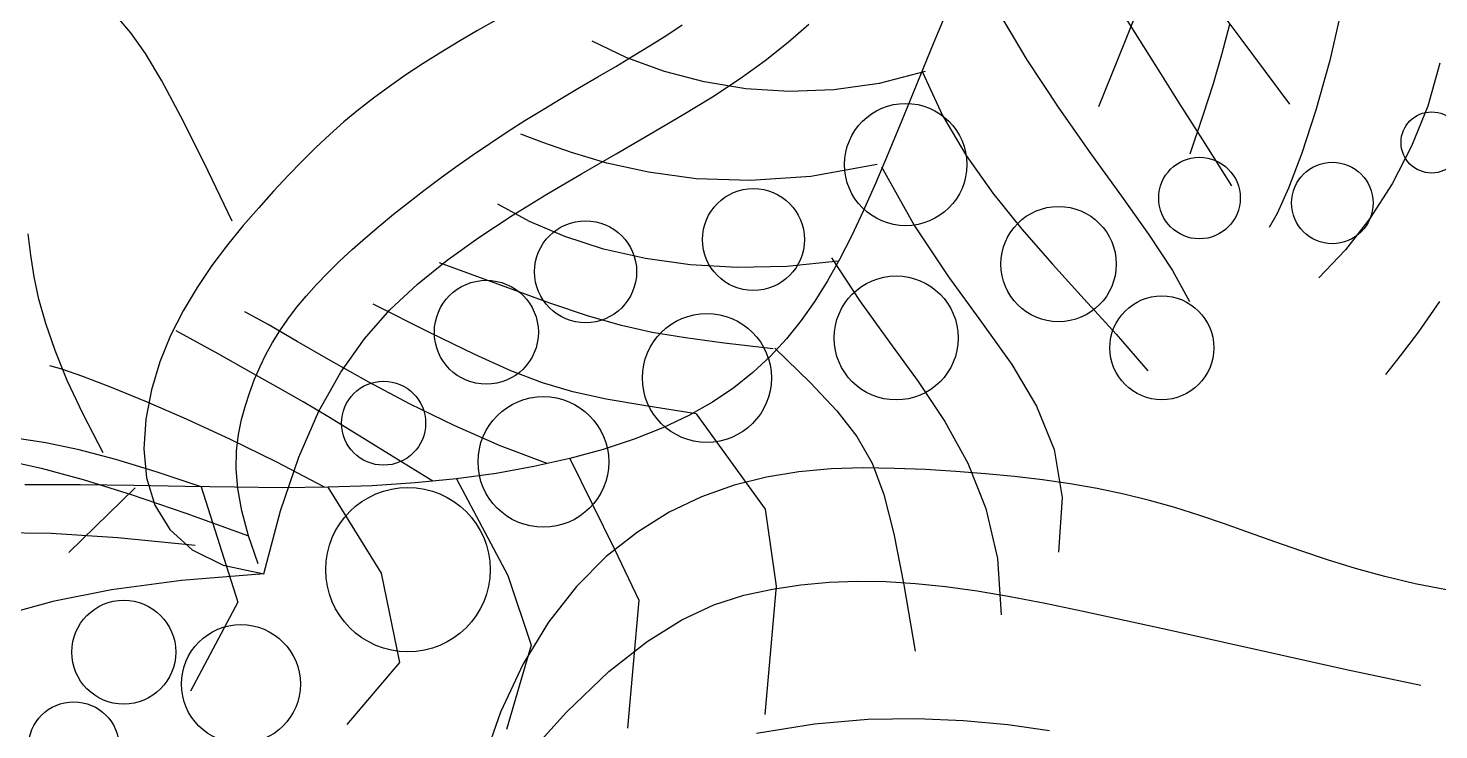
# Model space of a CAD drawing. Header units: millimetres. Extents: x -1030105 to 906887, y -616134 to 1220667.
# Drawn here: x -101563 to -100867, y 519174 to 519520 of the extents above; entities that cross this region are included whole.
import ezdxf

# ---------------------------------------------------------------- set-up
doc = ezdxf.new("R2010")
doc.units = ezdxf.units.MM
doc.header["$MEASUREMENT"] = 0
doc.linetypes.add('DASH', pattern=[0.35, 0.25, -0.1])
doc.linetypes.add('DASHED', pattern=[0.75, 0.5, -0.25])
doc.layers.add('A-Furniture', color=143, linetype='Continuous')
doc.layers.add('A-Tree', color=98, linetype='Continuous')

# ---------------------------------------------------------------- blocks, each defined once
blk = doc.blocks.new('FUR')
at = {"layer": 'A-Furniture', "color": 8, "linetype": 'DASH', "lineweight": 9, "ltscale": 1000, "const_width": 50}
blk.add_lwpolyline([(-33574.116996225, 38198.03701352875), (-3.274180926382542e-10, 38211.88251353393), (0, 0), (-7049.126603505938, -1.164153218269348e-10, -0.3011393681377011), (-23981.73349209089, -18888.11748647457), (-49064.43265007329, -18888.11748647457, -0.06124952190979967), (-52473.9447657284, -15923.13210822688), (-52473.9447657284, -15923.13210822688, -0.127607782766149), (-56769.0085550223, -7888.247632739716), (-57047.06649999994, -6235.426486474578, -0.1924218543560013), (-53256.03130311794, 9916.925028712954), (-55726.52506250713, 11649.12232822133, -0.09220963238652186), (-52805.8425345454, 17542.93784715806, -0.09579334497253111), (-54512.04080293298, 23938.01559452759, -0.1077169431674273), (-53957.97341630229, 28268.68321032356, -0.2285839789093287), (-47025.84992466056, 33492.16687116434, 0.2045490622853214), (-42688.61020563537, 36230.61212708103, 0.1311708844373413), (-42047.51066320275, 38025.4441493589, -0.3035398224954187), (-39524.66233420366, 41042.55836063065, -0.3273425619805889)], format="xyb", close=True, dxfattribs=at)
at = {"layer": 'A-Furniture', "color": 8, "linetype": 'DASH', "ltscale": 50}
blk.add_open_spline([(-56447.03599999993, -6097.049467972713), (-55194.80878073322, -4879.432741814177), (-50278.88373038909, -2284.573604768259), (-42421.47772418463, -5454.796933513135), (-32732.45049999998, -11254.02927138517), (-23301.95049999998, -9202.029271385167), (-18023.95049999998, -504.5292713851668), (-16595.45049999998, 8921.470728614833), (-19600.32320915881, 15918.27845925349), (-21321.18391267408, 18705.60147339047), (-21789.72381129679, 19344.96383619693)], degree=3, knots=[32574.7262056019, 32574.7262056019, 32574.7262056019, 32574.7262056019, 37697.74124470179, 48060.13185932349, 55585.25195803288, 69452.98974218499, 76151.42226405158, 84447.8370469563, 94470.7732435007, 98031.73488863441, 98031.73488863441, 98031.73488863441, 98031.73488863441], dxfattribs=at)
blk = doc.blocks.new('CAY8')
at = {"color": 0, "linetype": 'ByBlock'}
for p, q in [((-236.3685495571899, 177.7164567224263), (-237.1329035832878, 167.7103645220941)), ((-207.9492891230166, 149.3696902261599), (-205.6244228986016, 173.1292075637557)), ((-326.0402289184403, 165.2145424122882), (-315.8745951290311, 159.788249008403)), ((-237.1329035832878, 167.7103645220941), (-238.310196294462, 157.9793826892073)), ((-315.8745951290311, 159.788249008403), (-307.6773341808275, 154.874339168784)), ((-400.4439684549998, 156.8858986028954), (-386.6384441060054, 154.6065946029285)), ((-238.310196294462, 157.9793826892073), (-239.794064720516, 148.5860363743941)), ((-386.6384441060054, 154.6065946029285), (-373.4893896300255, 151.0320395988911)), ((-373.4893896300255, 151.0320395988911), (-361.0809679558206, 146.3136264043951)), ((-307.6773341808275, 154.874339168784), (-301.3711411031236, 150.9722438874687)), ((-361.0809679558206, 146.3136264043951), (-349.4973420130682, 140.6027478327251)), ((-239.794064720516, 148.5860363743941), (-241.4854453062708, 139.5709669323205)), ((-210.1083541678654, 128.3112546407738), (-207.9492891230166, 149.3696902261599)), ((-349.4973420130682, 140.6027478327251), (-338.8226747307908, 134.0507966980167)), ((-241.4854453062708, 139.5709669323205), (-243.3144721545232, 130.8872805300725)), ((-338.8226747307908, 134.0507966980167), (-329.1411290379456, 126.8091658138819)), ((-243.3144721545232, 130.8872805300725), (-245.2185787818435, 122.466199539298)), ((-414.7415354125824, 124.4183533439082), (-397.3437647140945, 122.4695145579699)), ((-212.0859764125034, 109.6537806378929), (-210.1083541678654, 128.3112546407738)), ((-397.3437647140945, 122.4695145579699), (-381.4004546313645, 119.883527767257)), ((-381.4004546313645, 119.883527767257), (-367.456703226866, 116.975298150408)), ((-245.2185787818435, 122.466199539298), (-247.1351987057842, 114.2389463308591)), ((-367.456703226866, 116.975298150408), (-356.0576085637931, 114.0597308886809)), ((-400.8985832363014, 93.93598275101431), (-382.3261971223528, 111.447556904177)), ((-356.0576085637931, 114.0597308886809), (-347.748268704685, 111.4517311611071)), ((-347.748268704685, 111.4517311611071), (-343.0737817123427, 109.4662041477659)), ((-247.1351987057842, 114.2389463308591), (-249.0017654433741, 106.1367432765346)), ((-213.8665142366135, 93.09714804663417), (-212.0859764125034, 109.6537806378929)), ((-249.0017654433741, 106.1367432765346), (-250.7557125121002, 98.09081274672826)), ((-250.7557125121002, 98.09081274672826), (-252.3344734289913, 90.03237711354632)), ((-415.3325933417709, 80.40188424651024), (-400.8985832363014, 93.93598275101431)), ((-368.0686793536279, 85.52194599921677), (-354.7467094988297, 96.24387016711444)), ((-215.4343260186997, 78.34123669729343), (-213.8665142366135, 93.09714804663417)), ((-404.9854889286853, 89.83842626470323), (-395.2725417517631, 88.48371190679791)), ((-252.3344734289913, 90.03237711354632), (-253.675481710683, 81.89265874752346)), ((-395.2725417517631, 88.48371190679791), (-385.9201759199477, 86.84304272534973)), ((-385.9201759199477, 86.84304272534973), (-375.637969104695, 84.7583660758628)), ((-378.7738916518774, 76.90862505730365), (-368.0686793536279, 85.52194599921677)), ((-375.637969104695, 84.7583660758628), (-363.1354989780502, 82.07162931194216)), ((-326.2370211945436, 80.8448275231076), (-317.1335786784821, 87.32092265924621)), ((-336.401122192523, 72.3436777613988), (-326.2370211945436, 80.8448275231076)), ((-253.675481710683, 81.89265874752346), (-254.7297269463725, 73.61330088520663)), ((-387.9977968679432, 69.49250382983337), (-378.7738916518774, 76.90862505730365)), ((-304.3026046941795, 65.52359723731388), (-294.0599241667496, 76.69442385558978)), ((-216.7737701386413, 65.08592641990435), (-215.4343260186997, 78.34123669729343)), ((-347.5809473360114, 62.30769843726921), (-336.401122192523, 72.3436777613988)), ((-254.7297269463725, 73.61330088520663), (-255.5024230092804, 65.17763021953033)), ((-396.8758454762556, 62.36217880487129), (-387.9977968679432, 69.49250382983337)), ((-412.9694129349791, 62.42934925973714), (-396.1725858089321, 57.90144799411974)), ((-406.5434879520308, 54.60624647094119), (-396.8758454762556, 62.36217880487129)), ((-359.7315622889928, 51.22711461275503), (-347.5809473360114, 62.30769843726921)), ((-314.1740806295038, 54.2901213905734), (-304.3026046941795, 65.52359723731388)), ((-255.5024230092804, 65.17763021953033), (-256.0123398445994, 56.57939431035811)), ((-217.8692049755318, 53.03109704423878), (-216.7737701386413, 65.08592641990435)), ((-396.1725858089321, 57.90144799411974), (-374.6265338439462, 51.92761279286242)), ((-178.6499266019509, 45.62813643244772), (-178.3287519901114, 58.91679316209229)), ((-323.9163959737252, 43.1763339069239), (-314.1740806295038, 54.2901213905734)), ((-266.1310798058093, 50.3035335256809), (-251.4838052671967, 54.51260685362104)), ((-256.0123398445994, 56.57939431035811), (-256.2782473964744, 47.81234071539257)), ((-251.4838052671967, 54.51260685362104), (-234.2944265078968, 55.33530024856191)), ((-372.8080327155167, 39.59215134982696), (-359.7315622889928, 51.22711461275503)), ((-279.0867098703584, 43.28780508400996), (-266.1310798058093, 50.3035335256809)), ((-218.7049889084647, 41.87662839961013), (-217.8692049755318, 53.03109704423878)), ((-256.2782473964744, 47.81234071539257), (-256.3189156101635, 38.87021699325305)), ((-178.3954895716724, 31.73923932541402), (-178.6499266019509, 45.62813643244772)), ((-333.7715947270608, 32.36457237811737), (-323.9163959737252, 43.1763339069239)), ((-291.2011552085805, 34.04514634885891), (-279.0867098703584, 43.28780508400996)), ((-219.262351992902, 31.35835221382331), (-218.7049889084647, 41.87662839961013)), ((-386.7654242800254, 27.89303371137248), (-372.8080327155167, 39.59215134982696)), ((-256.3189156101635, 38.87021699325305), (-256.1531144305973, 29.7467707034757)), ((-245.3445772471296, 31.13239708212677), (-230.1314838701201, 36.54404216280273)), ((-230.1314838701201, 36.54404216280273), (-212.6195316337307, 39.72340049386003)), ((-343.9817208903823, 22.03717439603679), (-333.7715947270608, 32.36457237811737)), ((-303.3248755675577, 23.15528213943071), (-291.2011552085805, 34.04514634885891)), ((-258.7884816666174, 23.88567893571053), (-245.3445772471296, 31.13239708212677)), ((-219.5100109874238, 21.35590780177336), (-219.262351992902, 31.35835221382331)), ((-177.3738487462742, 17.17530455949782), (-178.3954895716724, 31.73923932541402)), ((-401.558802646503, 16.61998675982068), (-386.7654242800254, 27.89303371137248)), ((-256.1531144305973, 29.7467707034757), (-255.7996138025755, 20.43574940382859)), ((-316.3083306943063, 11.19793727630349), (-303.3248755675577, 23.15528213943071)), ((-270.992867031031, 15.20110140658107), (-258.7884816666174, 23.88567893571053)), ((-354.7888184639069, 12.37647755236867), (-343.9817208903823, 22.03717439603679)), ((-255.7996138025755, 20.43574940382859), (-255.2771836710945, 10.93090065293109)), ((-219.4135543265857, 11.78488637560258), (-219.5100109874238, 21.35590780177336)), ((-282.4874032434072, 5.475878179009669), (-270.992867031031, 15.20110140658107)), ((-218.540621287566, 8.223623357271208), (-198.2815037892924, 14.17610812814564)), ((-175.3277879671059, 1.762425763861756), (-177.3738487462742, 17.17530455949782)), ((-366.4349314485717, 3.564819439061466), (-354.7888184639069, 12.37647755236867)), ((-331.0019803362356, -1.247163421516234), (-316.3083306943063, 11.19793727630349)), ((-255.2771836710945, 10.93090065293109), (-254.5764390634267, 1.236392831344347)), ((-218.9385704446158, 2.560879148762979), (-219.4135543265857, 11.78488637560258)), ((-293.8017602062591, -4.892777064042093), (-282.4874032434072, 5.475878179009669)), ((-234.1100728094443, 3.301959792350317), (-218.540621287566, 8.223623357271208)), ((-402.7292874286486, 2.307691833726494), (-388.4236618580308, -1.831372961378293)), ((-379.1621038449866, -4.215462352198301), (-366.4349314485717, 3.564819439061466)), ((-254.5764390634267, 1.236392831344347), (-253.5753753379813, -8.601922394829671)), ((-246.0385728756937, -1.228321807318935), (-234.1100728094443, 3.301959792350317)), ((-218.0506477756117, -6.400522666996039), (-218.9385704446158, 2.560879148762979)), ((-171.983685073892, -14.69808070363615), (-175.3277879671059, 1.762425763861756)), ((-388.4236618580308, -1.831372961378293), (-375.3338194277658, -5.529188120692197)), ((-379.467949244774, -3.413427010940723), (-374.1461939758137, -17.31529536812559)), ((-348.2562842402967, -13.6002951336468), (-331.0019803362356, -1.247163421516234)), ((-255.3748360087175, -6.006660683027803), (-246.0385728756937, -1.228321807318935)), ((-375.3338194277658, -5.529188120692197), (-363.4276693109987, -8.885449513667481)), ((-305.4656078226235, -15.50765063863037), (-293.8017602062591, -4.892777064042093)), ((-263.1675767300021, -11.67249607593658), (-255.3748360087175, -6.006660683027803)), ((-253.5753753379813, -8.601922394829671), (-252.1238329366879, -18.52777253656495)), ((-216.7153747546527, -15.18372785907377), (-218.0506477756117, -6.400522666996039)), ((-363.4276693109987, -8.885449513667481), (-352.6052020982588, -11.98429901568852)), ((-352.6052020982588, -11.98429901568852), (-342.7494287368445, -14.9059900034099)), ((-270.4655095609032, -18.86526722655071), (-263.1675767300021, -11.67249607593658)), ((-374.1461939758137, -17.31529536812559), (-370.4951066554477, -31.2467316556922)), ((-348.7602569810751, -15.08351356517778), (-342.6917056584334, -35.36809888891548)), ((-342.7494287368445, -14.9059900034099), (-333.7433601728098, -17.73077585387909)), ((-318.0086159942275, -25.97152886100776), (-305.4656078226235, -15.50765063863037)), ((-214.8983398159016, -23.87314521454209), (-216.7153747546527, -15.18372785907377)), ((-167.0679179077324, -32.4048984863166), (-171.983685073892, -14.69808070363615)), ((-333.7433601728098, -17.73077585387909), (-325.4700073527329, -20.5389099437507)), ((-325.4700073527329, -20.5389099437507), (-317.8123812231261, -23.4106456496138)), ((-278.3173490232348, -28.22441337635792), (-270.4655095609032, -18.86526722655071)), ((-252.1238329366879, -18.52777253656495), (-250.0716522999701, -28.48488510660354)), ((-317.8123812231261, -23.4106456496138), (-310.6534927299781, -26.42623634910524)), ((-317.2371162965992, -23.70096444555929), (-313.7614887489453, -39.62472851617167)), ((-310.6534927299781, -26.42623634910524), (-303.876352819867, -29.66593541829025)), ((-212.5651313935214, -32.55318352112772), (-214.8983398159016, -23.87314521454209)), ((-303.876352819867, -29.66593541829025), (-297.3826468156749, -33.20848278926678)), ((-287.7718096391382, -40.38937376553622), (-278.3173490232348, -28.22441337635792)), ((-250.0716522999701, -28.48488510660354), (-247.2686738692992, -38.41698761605039)), ((-213.6005997328011, -31.57947882445842), (-173.1899774817412, -30.53166079689072)), ((-370.4951066554477, -31.2467316556922), (-368.3967119368153, -45.08090922026713)), ((-342.6917056584334, -35.36809888891548), (-339.2384875225962, -54.02637151409544)), ((-297.3826468156749, -33.20848278926678), (-291.1487575445844, -37.12656461178085)), ((-237.252441472423, -37.75412259300901), (-213.6005997328011, -31.57947882445842)), ((-209.5935018534346, -41.32365011534966), (-212.5651313935214, -32.55318352112772)), ((-313.7614887489453, -39.62472851617167), (-311.651036417823, -55.0390332510633)), ((-291.1487575445844, -37.12656461178085), (-285.1697422100824, -41.49135358938474)), ((-264.5413497055179, -62.64760758749435), (-237.252441472423, -37.75412259300901)), ((-247.2686738692992, -38.41698761605039), (-243.5647380858845, -48.26780757758206)), ((-383.7348045724339, -47.16794191606277), (-390.1819140089556, -41.39648008604672)), ((-287.5928688424592, -40.95342361145413), (-287.6096405305416, -56.37831966110934)), ((-285.1697422100824, -41.49135358938474), (-279.4406580150662, -46.37402242733333)), ((-205.5098592834311, -50.34594652719352), (-209.5935018534346, -41.32365011534966)), ((-377.2750720724416, -53.65109242503058), (-383.7348045724339, -47.16794191606277)), ((-368.3967119368153, -45.08090922026713), (-367.7330344729908, -58.69100140631599)), ((-279.4406580150662, -46.37402242733333), (-273.956562163743, -51.84574382937535)), ((-243.5647380858845, -48.26780757758206), (-238.8096853906736, -57.9810725023035)), ((-273.956562163743, -51.84574382937535), (-268.7125118585518, -57.97769050043826)), ((-199.7527757026019, -59.79687283628846), (-205.5098592834311, -50.34594652719352)), ((-370.7387230470686, -60.87927843361649), (-377.2750720724416, -53.65109242503058)), ((-339.2384875225962, -54.02637151409544), (-337.9017269229789, -70.97752017061248)), ((-311.651036417823, -55.0390332510633), (-310.8197552654074, -69.85799359863267)), ((-287.6096405305416, -56.37831966110934), (-287.8050130866304, -68.71117584781132)), ((-364.0617640357141, -68.88584676196297), (-370.7387230470686, -60.87927843361649)), ((-367.7330344729908, -58.69100140631599), (-368.3860989179648, -71.95018156007245)), ((-268.7125118585518, -57.97769050043826), (-263.7035643038307, -64.84103514394337)), ((-238.8096853906736, -57.9810725023035), (-232.8533562255961, -67.50050990249838)), ((-191.7608231304966, -69.85322912154334), (-199.7527757026019, -59.79687283628846)), ((-264.5413497055179, -62.64760758749435), (-265.1926563798097, -78.60419191916844)), ((-263.7035643038307, -64.84103514394337), (-258.9247767028046, -72.5069504650146)), ((-357.1912879220454, -77.66668402422329), (-364.0617640357141, -68.88584676196297)), ((-310.8197552654074, -69.85799359863267), (-311.1816412520402, -83.99572450898086)), ((-287.8050130866304, -68.71117584781132), (-288.3540432541613, -79.20728940537629)), ((-232.8533562255961, -67.50050990249838), (-225.5500405242328, -76.74981493804626)), ((-180.9725735857483, -80.69181546265281), (-191.7608231304966, -69.85322912154334)), ((-368.3860989179648, -71.95018156007245), (-370.2379299242875, -84.7316230269189)), ((-337.9017269229789, -70.97752017061248), (-338.1825482077529, -86.14073358967107)), ((-258.9247767028046, -72.5069504650146), (-254.3753889633426, -81.02674108667816)), ((-219.4306533198014, -83.31366716577577), (-204.3801526526058, -73.8925466661949)), ((-204.3801526526058, -73.8925466661949), (-163.9695223724684, -72.84475335018033)), ((-350.1187329640507, -87.0678360064685), (-357.1912879220454, -77.66668402422329)), ((-288.3540432541613, -79.20728940537629), (-289.4317877766352, -89.12195756893016)), ((-265.1926563798097, -78.60419191916844), (-265.9365189945438, -91.28615378930954)), ((-225.5500405242328, -76.74981493804626), (-216.7718261923346, -85.57255336294293)), ((-381.605550959719, -85.31349165478423), (-385.3734435300266, -80.80693421847354)), ((-311.1816412520402, -83.99572450898086), (-312.6506903398313, -97.36634093175053)), ((-254.3753889633426, -81.02674108667816), (-250.0713718131356, -90.37223930887376)), ((-246.0328786842565, -100.4954093503602), (-219.4306533198014, -83.31366716577577)), ((-166.8265990879063, -92.48943193852574), (-180.9725735857483, -80.69181546265281)), ((-377.7941181869301, -90.06247058918052), (-381.605550959719, -85.31349165478423)), ((-370.2379299242875, -84.7316230269189), (-373.1705521460808, -96.90849915171384)), ((-342.8466237647717, -96.8978882881911), (-350.1187329640507, -87.0678360064685)), ((-338.1825482077529, -86.14073358967107), (-339.5820757266611, -99.43520050188636)), ((-216.7718261923346, -85.57255336294293), (-206.39525062953, -93.792258579173)), ((-373.9453652117354, -95.01328458149328), (-377.7941181869301, -90.06247058918052)), ((-289.4317877766352, -89.12195756893016), (-291.2133033980117, -99.71047757307497)), ((-265.9365189945438, -91.28615378930954), (-267.0389154947825, -101.9195129388154)), ((-250.0713718131356, -90.37223930887376), (-246.0328786842565, -100.4954093503602)), ((-148.761471656062, -105.4228786287913), (-166.8265990879063, -92.48943193852574)), ((-373.1705521460808, -96.90849915171384), (-377.0659902358948, -108.3539832810839)), ((-370.0570966326977, -100.1220564070591), (-373.9453652117354, -95.01328458149328)), ((-335.3774849271849, -106.9654264489491), (-342.8466237647717, -96.8978882881911)), ((-312.6506903398313, -97.36634093175053), (-315.1408984895806, -109.8839578155366)), ((-206.39525062953, -93.792258579173), (-194.2968512342686, -101.2324639894414)), ((-366.1271170481177, -105.3449088406906), (-370.0570966326977, -100.1220564070591)), ((-339.5820757266611, -99.43520050188636), (-341.6014338279401, -110.7801096377425)), ((-291.2133033980117, -99.71047757307497), (-293.8736468613333, -112.2281466526092)), ((-246.0328786842565, -100.4954093503602), (-242.280063008975, -111.348215430944)), ((-194.2968512342686, -101.2324639894414), (-180.3531654058515, -107.7167029957982)), ((-362.1532310562307, -110.6379646573314), (-366.1271170481177, -105.3449088406906)), ((-267.0389154947825, -101.9195129388154), (-268.7658238252607, -111.7302891085837)), ((-207.4126888435258, -115.6559883555874), (-186.4576312992267, -105.8266664941239)), ((-186.4576312992267, -105.8266664941239), (-159.2548744099458, -110.5806768529856)), ((-358.1332432561885, -115.9573466321872), (-362.1532310562307, -110.6379646573314)), ((-327.7138410535463, -117.079036067973), (-335.3774849271849, -106.9654264489491)), ((-315.1408984895806, -109.8839578155366), (-318.5662616630052, -121.4626901101783)), ((-243.6745909486253, -107.3153658026331), (-247.5446055466291, -122.6801114864993)), ((-180.3531654058515, -107.7167029957982), (-164.4407305427285, -113.0685090001625)), ((-341.6014338279401, -110.7801096377425), (-343.7417468609401, -120.0946497278546)), ((-293.8736468613333, -112.2281466526092), (-297.5878749101012, -127.9302620429862)), ((-268.7658238252607, -111.7302891085837), (-271.3832219311716, -121.9445020395124)), ((-242.280063008975, -111.348215430944), (-238.8330782194953, -122.8826217688602)), ((-164.4407305427285, -113.0685090001625), (-146.436084044135, -117.1114154049119)), ((-354.064958246161, -121.2591775402016), (-358.1332432561885, -115.9573466321872)), ((-319.8582167465047, -127.0473027246899), (-327.7138410535463, -117.079036067973)), ((-235.7120777486107, -135.0505925831949), (-207.4126888435258, -115.6559883555874)), ((-349.9461806239906, -126.4995801565801), (-354.064958246161, -121.2591775402016)), ((-343.7417468609401, -120.0946497278546), (-345.5041391747491, -127.2980095026414)), ((-318.5662616630052, -121.4626901101783), (-322.8407758212979, -132.0166527652527)), ((-271.3832219311716, -121.9445020395124), (-275.1570877580361, -133.7881714715822)), ((-247.5446055466291, -122.6801114864993), (-252.2149869664991, -137.7408383109123)), ((-238.8330782194953, -122.8826217688602), (-235.7120777486107, -135.0505925831949)), ((-345.7769103397131, -131.6408932069007), (-349.9461806239906, -126.4995801565801)), ((-311.8131366086436, -136.6788119983303), (-319.8582167465047, -127.0473027246899)), ((-297.5878749101012, -127.9302620429862), (-302.5310442882746, -148.0721209780877)), ((-341.56592874546, -136.6703192190816), (-345.7769103397131, -131.6408932069007)), ((-337.324212544574, -141.5812766724612), (-341.56592874546, -136.6703192190816)), ((-303.5811252430703, -145.7821494684522), (-311.8131366086436, -136.6788119983303)), ((-275.1570877580361, -133.7881714715822), (-280.3533992500652, -148.4873171470663)), ((-235.7120777486107, -135.0505925831949), (-232.9372150275431, -147.8040920929689)), ((-380.3337273446941, -138.9685315827937), (-376.3479134159552, -144.503862068972)), ((-333.0627384400705, -146.3671840457882), (-337.324212544574, -141.5812766724612)), ((-252.2149869664991, -137.7408383109123), (-257.3865239359639, -152.2362275724499)), ((-376.3479134159552, -144.503862068972), (-372.3067775600994, -149.9189691248885)), ((-295.1020493469314, -154.1955726575379), (-303.5811252430703, -145.7821494684522)), ((-234.1200833925595, -142.3675308527872), (-240.9268516245338, -156.8162308156952)), ((-372.3067775600994, -149.9189691248885), (-368.2182228883084, -155.1941080035012)), ((-328.792483135423, -151.0214598180082), (-333.0627384400705, -146.3671840457882)), ((-280.3533992500652, -148.4873171470663), (-287.2381343533034, -167.2679588055526)), ((-232.9372150275431, -147.8040920929689), (-230.5286434890204, -161.0950845177267)), ((-203.61935451914, -155.2015702709741), (-176.3158545222159, -146.3301253463196)), ((-176.3158545222159, -146.3301253463196), (-155.0848272874118, -160.5759409746152)), ((-324.52442333404, -155.5375224676081), (-328.792483135423, -151.0214598180082)), ((-286.0651439985068, -161.8760268619935), (-295.1020493469314, -154.1955726575379)), ((-257.3865239359639, -152.2362275724499), (-262.7600051830141, -165.9049605672972)), ((-368.2182228883084, -155.1941080035012), (-364.0901525116333, -160.3095339572446)), ((-320.2695357384782, -159.9087904738608), (-324.52442333404, -155.5375224676081)), ((-240.9268516245338, -156.8162308156952), (-246.2529636663658, -168.185787042994)), ((-228.4856478605197, -174.8884643182446), (-203.61935451914, -155.2015702709741)), ((-364.0901525116333, -160.3095339572446), (-359.9304695394876, -165.24550223816)), ((-316.0387970529973, -164.1286823152532), (-320.2695357384782, -159.9087904738608)), ((-276.0969863695918, -168.8101293219352), (-286.0651439985068, -161.8760268619935)), ((-230.5286434890204, -161.0950845177267), (-228.4856478605197, -174.8884643182446)), ((-359.9304695394876, -165.24550223816), (-355.7470770834461, -169.9822680991401)), ((-311.8413545123749, -168.1895195205852), (-316.0387970529973, -164.1286823152532)), ((-307.6790374834145, -172.0792358134913), (-311.8413545123749, -168.1895195205852)), ((-262.7600051830141, -165.9049605672972), (-268.0362194364261, -178.4857185928831)), ((-246.2529636663658, -168.185787042994), (-250.541457218822, -177.4775714135958)), ((-355.7470770834461, -169.9822680991401), (-351.5478782542323, -174.5000867922263)), ((-303.5518458641582, -175.7846679675258), (-307.6790374834145, -172.0792358134913)), ((-264.8241536325058, -174.9844972768242), (-276.0969863695918, -168.8101293219352)), ((-351.5478782542323, -174.5000867922263), (-347.3308423769395, -178.7910055697848)), ((-299.4597795531063, -179.2926527568325), (-303.5518458641582, -175.7846679675258)), ((-251.8732229605503, -180.3857479663184), (-264.8241536325058, -174.9844972768242)), ((-228.3603681347868, -175.9063125161392), (-234.4779066879473, -191.7014092789013)), ((-228.4856478605197, -174.8884643182446), (-226.7240380502171, -189.2008469280827)), ((-347.3308423769395, -178.7910055697848), (-343.0542036390525, -182.8942396810289)), ((-295.4028384487592, -182.5900269544418), (-299.4597795531063, -179.2926527568325)), ((-268.0362194364261, -178.4857185928831), (-272.9159554235357, -189.7171829449344)), ((-250.541457218822, -177.4775714135958), (-254.2353699818177, -185.6929558049724)), ((-236.870771525455, -185.0004986306649), (-251.8732229605503, -180.3857479663184)), ((-343.0542036390525, -182.8942396810289), (-338.6662624422952, -186.8607963754966)), ((-291.3810224499448, -185.6636273343665), (-295.4028384487592, -182.5900269544418)), ((-287.394331454967, -188.5002906702921), (-291.3810224499448, -185.6636273343665)), ((-254.2353699818177, -185.6929558049724), (-257.7777396555302, -193.8333120968873)), ((-219.4433764999976, -188.8153665091286), (-236.870771525455, -185.0004986306649)), ((-338.6662624422952, -186.8607963754966), (-334.1153191894391, -190.7416829022677)), ((-283.4427653620642, -191.086853735249), (-287.394331454967, -188.5002906702921)), ((-272.9159554235357, -189.7171829449344), (-277.1000018722025, -199.3380349213385)), ((-226.7240380502171, -189.2008469280827), (-225.1387552607757, -204.0617780223602)), ((-199.2176150567593, -191.8169688411053), (-219.4433764999976, -188.8153665091286)), ((-334.1153191894391, -190.7416829022677), (-329.3496742820116, -194.5879065105528)), ((-329.3496742820116, -194.5879065105528), (-324.3176281224569, -198.4504744493661)), ((-279.5222993489715, -193.4147238610803), (-283.4427653620642, -191.086853735249)), ((-275.6128097093806, -195.493590611999), (-279.5222993489715, -193.4147238610803)), ((-257.7777396555302, -193.8333120968873), (-261.6116039405297, -202.9000121671397)), ((-234.4779066879473, -191.7014092789013), (-239.9327093522861, -207.0160432222092)), ((-202.1399880923836, -193.8949977045686), (-210.5337819385659, -197.9450489716673)), ((-200.504399045325, -204.7659084500465), (-199.2176150567593, -191.8169688411053)), ((-199.2176150567593, -191.8169688411053), (-194.1961334226198, -217.2615394130898)), ((-324.3176281224569, -198.4504744493661), (-318.9674811128916, -202.3803939678528)), ((-271.6901480157594, -197.3377141097208), (-275.6128097093806, -195.493590611999)), ((-267.7301658409688, -198.9613544766817), (-271.6901480157594, -197.3377141097208)), ((-263.7087147566908, -200.378771834532), (-267.7301658409688, -198.9613544766817)), ((-224.1156563792229, -214.494735434977), (-189.4156462638184, -198.9160893353019)), ((-210.5337819385659, -197.9450489716673), (-218.0779870779061, -200.9168172089394)), ((-215.3889408844825, -218.2692741773335), (-210.5337819385659, -197.9450489716673)), ((-189.4156462638184, -198.9160893353019), (-159.9935492997884, -210.5004650757674)), ((-318.9674811128916, -202.3803939678528), (-313.2475336555635, -206.4286723150926)), ((-277.1000018722025, -199.3380349213385), (-280.2891475113993, -207.086955817429)), ((-261.6116039405297, -202.9000121671397), (-266.1800005369278, -213.8944278947729)), ((-259.6016463364413, -201.6042263056424), (-263.7087147566908, -200.378771834532)), ((-255.3848121523606, -202.6519780117942), (-259.6016463364413, -201.6042263056424)), ((-251.0340637768513, -203.5362870752924), (-255.3848121523606, -202.6519780117942)), ((-246.5128126137406, -204.2469154906412), (-251.0340637768513, -203.5362870752924)), ((-224.8713929519417, -202.943031060362), (-231.0127890011627, -204.1564191700436)), ((-218.0779870779061, -200.9168172089394), (-224.8713929519417, -202.943031060362)), ((-313.2475336555635, -206.4286723150926), (-307.115141796543, -210.615529554836)), ((-241.7347093910485, -204.6756327408784), (-246.5128126137406, -204.2469154906412)), ((-239.9327093522861, -207.0160432222092), (-244.6851701489049, -221.4426696870414)), ((-236.6009646671719, -204.6897101820268), (-241.7347093910485, -204.6756327408784)), ((-231.0127890011627, -204.1564191700436), (-236.6009646671719, -204.6897101820268)), ((-225.1387552607757, -204.0617780223602), (-223.6247406962993, -219.5008032767855)), ((-204.1061428474477, -214.9762504981245), (-200.504399045325, -204.7659084500465)), ((-307.115141796543, -210.615529554836), (-300.5638841603995, -214.838037007552)), ((-308.1333223815582, -214.2259450815236), (-325.3443190330563, -225.0969654654382)), ((-300.5638841603995, -214.838037007552), (-293.5963950162459, -218.9624788084457)), ((-266.1800005369278, -213.8944278947729), (-271.9259671447053, -227.8179311579133)), ((-224.1156563792229, -214.494735434977), (-227.2367296924476, -229.0321490858314)), ((-209.6349342196318, -222.7106002306809), (-204.1061428474477, -214.9762504981245)), ((-205.6244228986016, -214.2259450815236), (-205.2558020372508, -238.6841814036798)), ((-293.5963950162459, -218.9624788084457), (-286.2153086321468, -222.855139092133)), ((-244.6851701489049, -221.4426696870414), (-248.6956830996915, -234.5737440144421)), ((-223.6247406962993, -219.5008032767855), (-222.0769355593857, -235.5474683667398)), ((-219.2578447701726, -236.0230878496059), (-215.3889408844825, -218.2692741773335)), ((-194.1961334226198, -217.2615394130898), (-188.777354622418, -238.7107584078312)), ((-325.3443190330563, -225.0969654654382), (-338.9076897353425, -233.9671847328118)), ((-286.2153086321468, -222.855139092133), (-278.4232592770841, -226.3823019942774)), ((-216.7028609166136, -228.2315628934502), (-209.6349342196318, -222.7106002306809)), ((-278.4232592770841, -226.3823019942774), (-270.2228812197773, -229.4102516491021)), ((-270.2228812197773, -229.4102516491021), (-261.6168087287497, -231.8052721921395)), ((-227.2367296924476, -229.0321490858314), (-229.6148153085942, -242.0772265526739)), ((-224.9220106950288, -231.8017437322324), (-216.7028609166136, -228.2315628934502)), ((-338.9076897353425, -233.9671847328118), (-349.3802761861934, -241.2367631297802)), ((-261.6168087287497, -231.8052721921395), (-252.6076760733104, -233.4336477581364)), ((-252.6076760733104, -233.4336477581364), (-243.2623305175275, -234.1401809188083)), ((-248.6956830996915, -234.5737440144421), (-251.9246422260094, -246.0017215448661)), ((-243.2623305175275, -234.1401809188083), (-233.9044713099411, -233.6837479922378)), ((-233.9044713099411, -233.6837479922378), (-224.9220106950288, -231.8017437322324)), ((-222.1955817139515, -251.5129530662362), (-219.2578447701726, -236.0230878496059)), ((-222.0769355593857, -235.5474683667398), (-220.3902810532218, -252.2313189676697)), ((-221.4599802317371, -235.0030355372201), (-198.897340171372, -253.3470730055324)), ((-205.2558020372508, -238.6841814036798), (-204.1770515958979, -259.5315958244446)), ((-188.777354622418, -238.7107584078312), (-183.0144601664633, -256.6710789009794)), ((-349.3802761861934, -241.2367631297802), (-357.3189200825345, -247.3058609017589)), ((-229.6148153085942, -242.0772265526739), (-231.2875362238974, -253.8208954712882)), ((-357.3189200825345, -247.3058609017589), (-363.2804631212912, -252.5746382932466)), ((-251.9246422260094, -246.0017215448661), (-254.3324415489606, -255.3190576202087)), ((-231.2516542652502, -246.2387655881157), (-242.5480321690393, -253.8496266750426)), ((-224.2572398332832, -265.0453329040593), (-222.1955817139515, -251.5129530662362)), ((-220.3902810532218, -252.2313189676697), (-218.4597183817805, -269.5819007549562)), ((-363.2804631212912, -252.5746382932466), (-367.8217469997817, -257.4432555502481)), ((-254.3324415489606, -255.3190576202087), (-255.8794750903016, -262.1182075800734)), ((-242.5480321690393, -253.8496266750426), (-252.5492828883926, -260.0067803875772)), ((-231.2875362238974, -253.8208954712882), (-232.2925154350505, -264.4540834785057)), ((-183.0144601664633, -256.6710789009794), (-176.9606315655237, -271.6489539665472)), ((-252.5492828883926, -260.0067803875772), (-261.4618760454305, -264.907180673019)), ((-204.1770515958979, -259.5315958244446), (-202.42883978797, -277.208990010824)), ((-261.4618760454305, -264.907180673019), (-269.4922812622081, -268.7477814804352)), ((-255.8794750903016, -262.1182075800734), (-256.5261368719857, -265.9916267659628)), ((-232.2925154350505, -264.4540834785057), (-232.6673759386158, -274.1677182105032)), ((-225.4979072458282, -276.9266904407614), (-224.2572398332832, -265.0453329040593)), ((-269.4922812622081, -268.7477814804352), (-276.8469681595361, -271.7255367567977)), ((-283.7324063596006, -274.0374004507812), (-290.3550654839328, -275.8803265096849)), ((-276.8469681595361, -271.7255367567977), (-283.7324063596006, -274.0374004507812)), ((-290.3550654839328, -275.8803265096849), (-296.9214151545875, -277.4512688822488))]:
    blk.add_line(p, q, dxfattribs=at)
for centre, radius in [((-375.4048047188389, 157.1227878810478), 9.60384426601566), ((-352.9809772729477, 128.3112550827882), 12.81361568325039), ((-349.7775733522558, 86.6945903102187), 12.80511311516639), ((-301.7265145401743, 80.29201489355364), 16.32382515663563), ((-324.1503419856072, 45.07790667869449), 18.11519118753826), ((-295.3197066982666, -2.941314651650828), 19.47298373191511), ((-349.7775733522558, -6.142602359983357), 19.20768853203212), ((-320.9469380649152, -50.96055484095086), 16.01023344620376), ((-276.0993091565742, -60.56439910699373), 20.24801601463795), ((-304.9299184608662, -102.1810638796287), 16.01319991644086), ((-244.0652699481489, -108.5836392962283), 20.50649462682387), ((-282.506091014975, -130.992615536712), 16.32382515663548), ((-205.6244228986016, -146.9990163601378), 25.82640334534917), ((-250.4720777899911, -159.8041483349716), 13.19974248093202), ((-163.9801719279694, -195.0182565498308), 18.66980560111515), ((-169.7679635151344, -232.7067968797619), 16.32382515663548), ((-138.3181234955755, -244.9281020562685), 14.26336976286063)]:
    blk.add_circle(centre, radius, dxfattribs=at)
blk = doc.blocks.new('CÂY')
at = {"layer": 'A-Tree', "color": 8, "ltscale": 10, "xscale": 1.569782766103746, "yscale": 1.569782766103746, "zscale": 1.569782766103746, "rotation": 263.4853596317483}
blk.add_blockref('CAY8', (-11989.33999173625, 9795.025505653233), dxfattribs=at)
blk = doc.blocks.new('BỐ TRÍ LAY OUT')
at = {"layer": 'A-Furniture', "color": 3}
for name, p in [('CÂY', (4286.75486311756, 4469.288343299762)), ('FUR', (48783.7433631176, 18654.71482977469))]:
    blk.add_blockref(name, p, dxfattribs=at)
blk = doc.blocks.new('KIẾN TRÚC')
h = blk.add_hatch(color=9)
h.dxf.hatch_style = 1
edge = h.paths.add_edge_path(flags=16)
edge.add_line((62281.95049999998, 27412.02927138517), (55232.82389649404, 27412.02927138505))
edge.add_arc((32545.50878812408, 30716.66293956665), 22926.72829924391, 284.53695158247865, 351.7125813344091, ccw=False)
edge.add_line((38300.21700792988, 8523.911784915952), (13217.51784992669, 8523.911784910597))
edge.add_arc((23753.10182550838, 24110.84943410289), 18813.58963585476, 227.7677182561868, 235.9442986410003, ccw=False)
edge.add_arc((7788.819823088517, 12733.3910908635), 4187.039666959467, 236.0590124962323, 322.4360737019827, ccw=False)
edge.add_arc((13873.5970987339, 18503.25729619298), 12505.26566685072, 190.8327360748526, 227.6605687844487, ccw=False)
edge.add_arc((25477.52443721271, 20792.18331255531), 24332.69085544715, 180.6832153365221, 190.991126688788, ccw=False)
edge.add_arc((3282.93561756362, 20557.21277457592), 2137.084471138149, 101.08076224722828, 181.479400931386, ccw=False)
edge.add_line((2872.204064266523, 22654.45611475036), (4986.06665855035, 23013.11448664329))
edge.add_arc((28039.69241930227, 24288.4119512235), 23088.87273861522, 153.2014320220877, 183.1663029992741, ccw=False)
edge.add_arc((10232.26976538847, 40544.64471371844), 6483.106001901682, 182.8401094538115, 244.3962742115525, ccw=False)
edge.add_arc((-6425.00274742386, 39970.86676714511), 10185.26120742048, 1.420812516492314, 26.70695635716553)
edge.add_arc((10590.58143904217, 49414.25633883046), 9292.69259551461, 144.7133172211654, 211.5754885360199, ccw=False)
edge.add_arc((-12326.15115191392, 64090.21360378864), 17935.64217367859, 328.7375359512051, 356.1899532233969)
edge.add_arc((16735.32676788772, 62308.59922571364), 11181.04393981935, 84.1243873636841, 176.9761863570094, ccw=False)
edge.add_arc((20708.98128665387, 99752.52490135818), 26473.21942281876, 263.8653720447036, 288.4869561324928)
edge.add_arc((35667.35201082098, 54479.70646712999), 21207.13938727637, 73.35106851793267, 108.03023985438841, ccw=False)
edge.add_arc((44765.46109434243, 84516.17499720305), 10177.42256554817, 252.7258710955127, 285.7130125077479)
edge.add_arc((49658.99676799333, 68415.98596348311), 6655.601145545619, 49.49953772748103, 108.7311152981473, ccw=False)
edge.add_arc((48035.04809900769, 66009.84854850778), 9545.540963997893, -2.328829575281418, 51.46764420018991, ccw=False)
edge.add_line((57572.70516659174, 65621.96975748474), (49483.50000000001, 65623.9117849106))
edge.add_line((49483.50000000001, 65623.9117849106), (62281.95049999965, 65623.9117849191))
edge.add_line((62281.95049999965, 65623.9117849191), (62281.95049999998, 27412.02927138517))
h.paths.add_polyline_path([(0, 77895.5), (64428.50000000001, 77895.5), (64428.50000000001, -0.577250000089407), (-1.792749999687658, 0.577250000089407)])

msp = doc.modelspace()

# ---------------------------------------------------------------- linework, layer by layer
at = {"color": 1, "linetype": 'DASHED', "ltscale": 1000, "const_width": 50}
msp.add_lwpolyline([(-95670.36382637039, 506057.7127576224, -0.1976179126471055), (-98776.4909959755, 504407.8530505756, -0.1933850795687879), (-101327.4665850348, 505136.2682151492, -0.1620892894414481), (-105187.3251048478, 512029.4862030041, -0.0450071005246337), (-105631.9365025142, 516378.5384931223, -0.3659412979444954), (-103906.2959357335, 518530.9561147504), (-101743.9030274843, 518897.8486090698, -0.1357393945070406), (-99338.88206733699, 530570.340333024, -0.2750178852905023), (-103021.3730096331, 536099.9135275302, 0.1107814983251507), (-104104.8374997806, 540424.9028483479, -0.3003100923854334), (-103773.2822078853, 550658.8466900261, 0.1203599662960986), (-101208.6497629923, 558774.9105705839, -0.4288681078624456), (-88898.57935298752, 569307.4033231586, 0.107847157214301), (-77675.15854412533, 570521.9329957211, -0.1524819869208155), (-65035.16077594279, 570674.3053047663, 0.1449358142641596), (-59256.79872041271, 570595.5800135372, -0.2643588036035894), (-52796.99522499467, 569353.4099046133, -0.2237263001650759), (-49205.79483340826, 561498.4697574847), (-44496.54950000049, 561500.4117849191), (-44496.54950000002, 523288.5292713851), (-51545.67610350606, 523288.5292713851, -0.3011393681377011), (-68478.28299209109, 504400.4117849106), (-93560.98215007345, 504400.4117849106, -0.03627546227429911), (-95670.36382637039, 506057.7127576224)], format="xyb", dxfattribs=at)
msp.add_lwpolyline([(-78070.66649622499, 561486.5662849139), (-44496.54950000049, 561500.4117849191), (-44496.54950000002, 523288.5292713852), (-51545.67610350606, 523288.5292713851, -0.3011393681377011), (-68478.28299209109, 504400.4117849106), (-93560.98215007345, 504400.4117849106, -0.06124952190979967), (-96970.49426572846, 507365.3971631583), (-95985.65071073879, 508253.6354169543, -0.1789094553322439), (-99393.28219433251, 517053.1027849106), (-101543.616, 517053.1027849106, -0.1924218543560013), (-97752.580803118, 533205.4543000981), (-100223.0745625073, 534937.6515996065, -0.09220963238652186), (-97302.3920345456, 540831.4671185432, -0.09579334497253111), (-99008.59030293307, 547226.5448659128, -0.1077169431674273), (-98454.52291630238, 551557.2124817087, -0.2285839789093287), (-91522.39942466054, 556780.6961425495, 0.2045490622853214), (-87185.15970563545, 559519.1413984662, 0.1311708844373413), (-86544.06016320275, 561313.9734207441, -0.3035398224954187), (-84021.21183420374, 564331.0876320158, -0.3273425619805889)], format="xyb", close=True, dxfattribs=at)

# ---------------------------------------------------------------- block references
at = {"color": 3}
for name, p in [('KIẾN TRÚC', (-106778.5, 495876.5)), ('BỐ TRÍ LAY OUT', (-93480.29286311776, 504642.1131132607))]:
    msp.add_blockref(name, p, dxfattribs=at)

doc.saveas('drawing.dxf')
